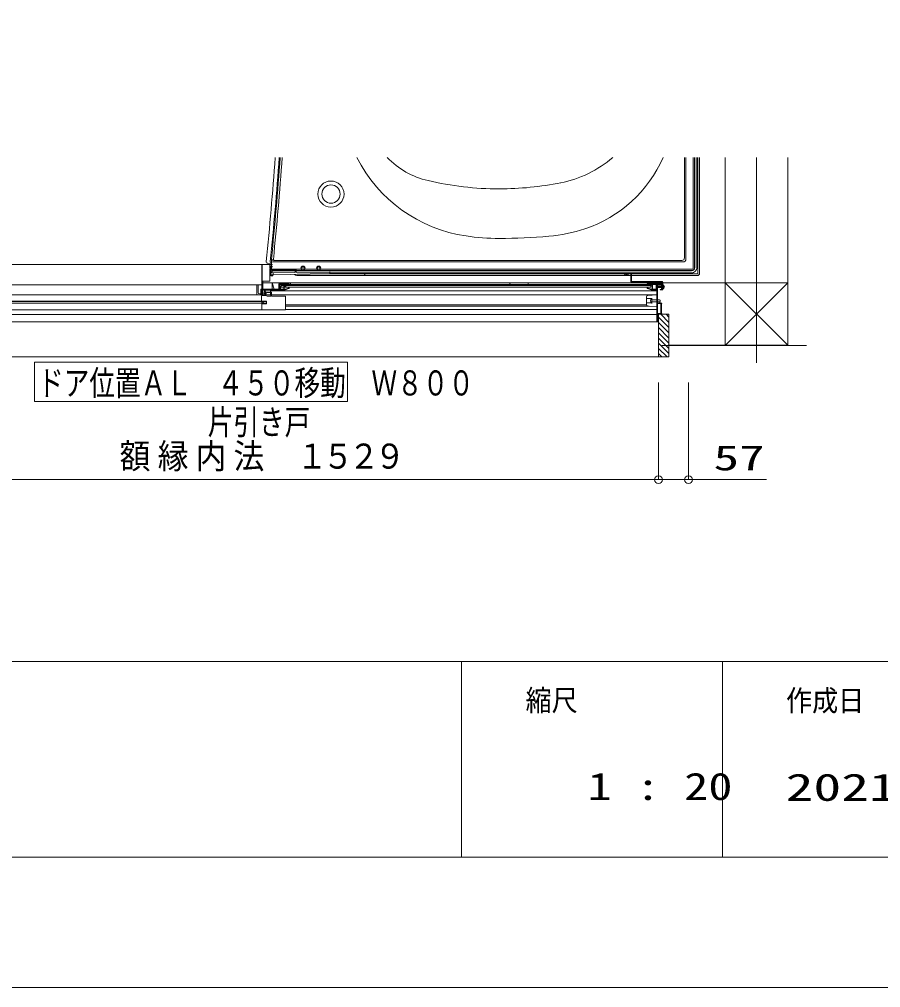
# Model space of a CAD drawing. Units: millimetres on the paper. Extents: x -305 to 305, y -152 to 152.
# Drawn here: x -29.9 to 36.1, y -148.5 to -74.2 of the extents above; entities that cross this region are included whole.
import ezdxf
from ezdxf.enums import TextEntityAlignment as Align

# ---------------------------------------------------------------- set-up
doc = ezdxf.new("R2010")
doc.units = ezdxf.units.MM
doc.linetypes.add('LONG_CHAIN', pattern=[21, 18, -1, 1, -1])
for name, color, linetype, lineweight in [('0-0_0', 7, 'Continuous', 9), ('0-1_VIEW0001', 7, 'Continuous', 9), ('0-2_1図面枠', 7, 'Continuous', 9), ('0-3_図面枠', 3, 'Continuous', 9), ('0-4_DEFPOINTS', 7, 'Continuous', 9)]:
    doc.layers.add(name, color=color, linetype=linetype, lineweight=lineweight)
doc.styles.add('ＭＳ ゴシック', font='')
doc.styles.get('ＭＳ ゴシック').set_extended_font_data('MS Gothic')

# ---------------------------------------------------------------- blocks, each defined once
blk = doc.blocks.new('_ORIGIN')
at = {"layer": '0-0_0'}
blk.add_line((0, 0), (-1, 0), dxfattribs=at)
blk.add_circle((0, 0), 0.5, dxfattribs=at)

msp = doc.modelspace()

# ---------------------------------------------------------------- linework, layer by layer
at = {"layer": '0-0_0'}
for p, q in [((3.983, -123.498), (3.983, -138.498)), ((23.983, -123.498), (23.983, -138.498))]:
    msp.add_line(p, q, dxfattribs=at)
at = {"layer": '0-1_VIEW0001'}
for p, q in [((21.076, -92.538), (21.076, -84.844)), ((21.183, -92.645), (21.183, -84.844)), ((21.743, -93.285), (21.743, -84.844)), ((21.849, -93.27), (21.849, -84.844)), ((21.863, -93.285), (21.863, -84.844)), ((22.023, -93.285), (22.023, -84.844)), ((22.103, -84.844), (22.103, -93.045)), ((22.103, -93.725), (22.103, -84.844)), ((22.231, -93.725), (22.231, -84.844)), ((24.183, -84.844), (24.183, -99.244)), ((28.983, -84.844), (28.983, -99.244)), ((-10.577, -93.418), (-10.577, -92.643)), ((-10.436, -92.738), (-10.577, -92.643)), ((20.876, -92.738), (-10.347, -92.738)), ((-40.477, -93.045), (-10.577, -93.045)), ((-10.617, -93.045), (-40.477, -93.045)), ((-11.317, -93.045), (-40.477, -93.045)), ((-11.317, -93.045), (-11.317, -95.005)), ((-10.737, -93.045), (-11.285, -93.045)), ((-10.858, -92.955), (-10.55, -92.957)), ((-10.697, -93.165), (-10.617, -93.165)), ((-10.617, -93.163), (-10.617, -93.164)), ((-10.617, -93.164), (-10.617, -93.22)), ((-10.617, -93.22), (-10.617, -93.536)), ((-10.617, -93.536), (-10.617, -93.615)), ((-10.563, -93.445), (-10.577, -93.418)), ((-10.563, -93.405), (-10.563, -92.925)), ((-10.563, -93.445), (-10.563, -93.405)), ((-8.295, -93.405), (-10.563, -93.405)), ((-8.722, -93.445), (-10.563, -93.445)), ((20.983, -92.845), (-10.483, -92.845)), ((-8.757, -93.525), (-10.458, -93.554)), ((-8.8, -93.505), (-8.757, -93.504)), ((-8.757, -93.505), (-8.757, -93.525)), ((-8.757, -93.525), (-8.757, -93.652)), ((-8.662, -93.51), (-8.677, -93.525)), ((21.623, -93.525), (-8.677, -93.525)), ((-8.677, -93.605), (-8.677, -93.525)), ((-8.662, -93.51), (-8.662, -93.505)), ((21.609, -93.51), (-8.662, -93.51)), ((-7.095, -93.405), (-8.018, -93.405)), ((21.623, -93.405), (-6.818, -93.405)), ((22.023, -92.925), (22.103, -92.925)), ((22.023, -93.045), (22.103, -93.045)), ((-10.697, -93.765), (-10.617, -93.765)), ((-10.629, -93.765), (-10.632, -93.925)), ((-10.503, -93.925), (-10.632, -93.925)), ((-10.617, -93.615), (-10.617, -93.684)), ((-10.617, -93.663), (-10.537, -93.67)), ((-10.617, -93.845), (-10.617, -93.684)), ((-10.617, -93.845), (-6.097, -93.766)), ((-10.457, -93.842), (-10.617, -93.845)), ((-10.537, -93.682), (-10.537, -93.621)), ((-8.757, -93.652), (-10.537, -93.682)), ((-10.463, -93.842), (-10.463, -93.886)), ((-10.457, -93.842), (-10.457, -93.681)), ((-8.753, -93.864), (-8.754, -93.812)), ((-3.417, -93.893), (-8.637, -93.893)), ((21.623, -93.685), (-8.597, -93.685)), ((-6.097, -93.766), (-6.097, -93.608)), ((-6.097, -93.765), (16.485, -93.765)), ((-3.464, -93.765), (-3.442, -93.788)), ((-3.417, -93.893), (-3.418, -93.843)), ((-3.417, -93.893), (-3.417, -93.845)), ((-3.417, -93.893), (16.959, -93.893)), ((-3.337, -93.765), (16.485, -93.765)), ((16.443, -93.685), (16.959, -93.685)), ((16.443, -93.749), (16.443, -93.685)), ((16.959, -93.749), (16.443, -93.749)), ((16.483, -93.749), (16.487, -93.794)), ((16.533, -93.749), (16.533, -93.685)), ((16.557, -93.749), (16.557, -93.685)), ((16.623, -93.899), (16.623, -93.685)), ((16.623, -93.79), (16.623, -93.685)), ((16.689, -93.749), (16.689, -93.685)), ((16.713, -93.749), (16.713, -93.685)), ((16.763, -93.749), (16.76, -93.794)), ((16.762, -93.765), (16.959, -93.765)), ((16.762, -93.765), (16.959, -93.765)), ((16.959, -94.341), (16.959, -93.749)), ((17.023, -93.765), (21.383, -93.765)), ((17.023, -93.765), (22.063, -93.765)), ((17.023, -93.893), (22.063, -93.893)), ((21.263, -93.685), (21.263, -93.765)), ((21.383, -93.685), (21.383, -93.765)), ((-11.697, -94.613), (-40.477, -94.613)), ((-11.697, -94.605), (-11.657, -94.605)), ((-11.697, -94.655), (-11.697, -94.605)), ((-11.697, -95.373), (-11.697, -94.655)), ((-11.626, -94.613), (-11.317, -94.613)), ((-11.597, -94.665), (-11.597, -95.186)), ((-11.379, -94.935), (-11.362, -94.925)), ((-11.379, -95.373), (-11.379, -94.935)), ((-11.362, -94.925), (-11.349, -94.925)), ((-11.317, -95.005), (-9.937, -95.005)), ((-11.297, -94.922), (-11.297, -94.809)), ((-11.297, -94.922), (-11.297, -94.926)), ((19.343, -94.444), (-11.249, -94.444)), ((-10.657, -95.005), (-10.657, -95.373)), ((-10.373, -94.937), (-10.517, -94.444)), ((-10.516, -94.444), (-10.516, -94.937)), ((-9.237, -94.525), (-9.985, -94.525)), ((-9.957, -94.985), (-9.957, -94.957)), ((-9.945, -94.985), (-9.945, -94.644)), ((-9.777, -94.589), (-9.937, -95.005)), ((18.483, -94.781), (-9.85, -94.781)), ((18.483, -94.653), (-9.801, -94.653)), ((18.223, -94.589), (-9.777, -94.589)), ((-9.629, -94.628), (-9.629, -94.605)), ((-9.612, -94.661), (-9.627, -94.634)), ((-9.625, -94.687), (-9.614, -94.675)), ((-9.617, -94.593), (-9.616, -94.593)), ((-9.605, -94.599), (-9.573, -94.658)), ((-9.572, -94.685), (-9.589, -94.702)), ((-9.581, -94.693), (-9.581, -94.706)), ((-9.556, -94.661), (-9.575, -94.679)), ((-9.575, -94.726), (-9.558, -94.755)), ((-9.569, -94.673), (-9.569, -94.676)), ((-9.521, -94.747), (-9.543, -94.711)), ((-9.541, -94.696), (-9.52, -94.675)), ((-9.541, -94.765), (-9.532, -94.765)), ((-9.245, -94.894), (-9.525, -94.981)), ((-9.477, -94.653), (-9.477, -94.781)), ((-9.289, -94.787), (-9.289, -94.785)), ((-9.256, -94.824), (-9.285, -94.795)), ((-9.277, -94.633), (-9.277, -94.653)), ((-9.277, -94.773), (-9.262, -94.773)), ((-9.257, -94.569), (-9.257, -94.613)), ((-9.253, -94.777), (-9.22, -94.81)), ((-9.217, -94.653), (-9.217, -94.545)), ((-9.217, -94.818), (-9.217, -94.856)), ((-9.116, -94.444), (-9.116, -94.589)), ((7.726, -94.589), (7.683, -94.444)), ((7.684, -94.444), (7.684, -94.589)), ((9.084, -94.444), (9.084, -94.589)), ((19.343, -94.405), (17.023, -94.405)), ((18.223, -94.653), (18.223, -94.545)), ((18.223, -94.818), (18.223, -94.856)), ((18.26, -94.777), (18.227, -94.81)), ((18.243, -94.525), (19.343, -94.525)), ((18.252, -94.894), (18.532, -94.981)), ((18.259, -94.85), (18.259, -94.833)), ((18.263, -94.569), (18.263, -94.613)), ((18.263, -94.824), (18.292, -94.795)), ((18.283, -94.773), (18.268, -94.773)), ((18.543, -94.947), (18.268, -94.861)), ((18.283, -94.633), (18.283, -94.653)), ((18.295, -94.787), (18.295, -94.785)), ((18.483, -94.653), (18.483, -94.781)), ((18.523, -94.667), (18.523, -94.667)), ((18.556, -94.985), (18.963, -94.985)), ((18.575, -94.673), (18.575, -94.676)), ((18.612, -94.599), (18.579, -94.658)), ((18.579, -94.685), (18.596, -94.702)), ((18.619, -94.661), (18.634, -94.634)), ((18.632, -94.687), (18.621, -94.675)), ((18.623, -94.593), (18.622, -94.593)), ((18.635, -94.628), (18.635, -94.605)), ((18.951, -94.936), (18.951, -94.644)), ((18.963, -94.973), (18.963, -94.957)), ((19.558, -94.753), (18.97, -94.753)), ((19.048, -94.687), (19.007, -94.747)), ((19.068, -94.753), (19.007, -94.747)), ((19.007, -94.747), (19.007, -94.759)), ((19.068, -94.753), (19.007, -94.753)), ((19.048, -94.819), (19.007, -94.759)), ((19.022, -94.759), (19.007, -94.759)), ((19.022, -94.759), (19.182, -94.807)), ((19.379, -94.687), (19.048, -94.687)), ((19.048, -94.819), (19.379, -94.819)), ((19.068, -94.753), (19.184, -94.787)), ((19.139, -94.774), (19.139, -94.687)), ((19.139, -94.819), (19.139, -94.794)), ((19.343, -94.989), (19.343, -94.405)), ((19.343, -94.537), (19.343, -94.973)), ((19.407, -94.667), (19.343, -94.667)), ((19.407, -94.847), (19.343, -94.847)), ((19.407, -94.989), (19.343, -94.989)), ((19.379, -94.822), (19.379, -94.667)), ((19.387, -94.822), (19.379, -94.822)), ((19.388, -94.684), (19.38, -94.684)), ((19.407, -94.989), (19.407, -94.405)), ((28.985, -94.444), (19.407, -94.444)), ((19.407, -94.613), (19.452, -94.617)), ((19.407, -94.893), (19.452, -94.889)), ((24.183, -94.442), (28.985, -99.244)), ((28.985, -94.444), (24.183, -99.245)), ((-10.617, -95.373), (-40.337, -95.373)), ((-11.477, -95.306), (-11.379, -95.306)), ((-11.337, -95.888), (-11.337, -95.46)), ((-11.327, -95.442), (-11.299, -95.427)), ((-11.293, -95.425), (-11.02, -95.425)), ((-11.221, -95.285), (-11.221, -95.245)), ((-10.977, -95.285), (-11.101, -95.285)), ((-11.014, -95.427), (-10.915, -95.483)), ((-10.909, -95.485), (-10.629, -95.485)), ((-10.897, -95.193), (-10.897, -95.177)), ((-10.885, -95.165), (-10.617, -95.165)), ((-10.629, -95.205), (-10.885, -95.205)), ((-10.657, -95.053), (18.963, -95.053)), ((-10.617, -95.473), (-10.617, -95.217)), ((-10.577, -95.205), (-10.577, -95.473)), ((-10.577, -95.373), (18.943, -95.373)), ((-10.565, -95.485), (-9.537, -95.485)), ((-9.497, -95.525), (-9.497, -96.485)), ((18.163, -96.132), (18.163, -95.518)), ((18.163, -95.665), (18.563, -95.665)), ((18.963, -95.365), (18.256, -95.418)), ((18.563, -95.825), (18.563, -95.625)), ((18.963, -95.745), (18.563, -95.745)), ((18.619, -95.745), (19.147, -95.745)), ((18.963, -95.365), (18.963, -96.285)), ((19.147, -95.745), (19.203, -95.773)), ((19.203, -95.773), (19.203, -95.877)), ((-11.305, -96.525), (-41.705, -96.525)), ((-40.337, -95.845), (-11.305, -95.845)), ((-10.993, -95.888), (-40.241, -95.888)), ((-40.201, -96.008), (-11.305, -96.008)), ((-9.537, -96.525), (-11.325, -96.525)), ((-11.305, -95.845), (-11.305, -96.525)), ((-11.305, -95.969), (-11.305, -96.025)), ((-11.305, -96.489), (-11.305, -96.036)), ((-10.957, -96.069), (-11.305, -96.069)), ((-11.301, -95.853), (-10.957, -95.853)), ((-11.299, -96.026), (-11.287, -96.019)), ((-11.281, -96.017), (-11.281, -96.017)), ((-11.273, -96.025), (-11.273, -96.029)), ((-11.253, -96.049), (-11.195, -96.049)), ((-11.19, -96.048), (-11.16, -96.036)), ((-11.145, -96.033), (-10.993, -96.033)), ((-10.993, -96.033), (-10.993, -95.888)), ((-10.957, -95.853), (-10.957, -96.069)), ((-9.497, -96.128), (18.163, -96.128)), ((-9.497, -96.24), (18.358, -96.24)), ((-9.497, -96.485), (18.943, -96.485)), ((18.163, -95.985), (18.563, -95.985)), ((18.963, -96.285), (18.256, -96.232)), ((18.563, -96.025), (18.563, -95.825)), ((18.963, -95.905), (18.563, -95.905)), ((18.619, -95.905), (19.147, -95.905)), ((19.203, -95.877), (19.147, -95.905)), ((19.303, -96.041), (19.343, -96.041)), ((19.343, -96.017), (19.343, -96.041)), ((-40.434, -96.881), (18.963, -96.881)), ((19.083, -96.867), (19.083, -100.127)), ((19.083, -96.867), (19.883, -96.867)), ((19.883, -97.888), (19.083, -97.088)), ((19.883, -97.492), (19.259, -96.867)), ((19.883, -97.092), (19.659, -96.867)), ((19.883, -96.867), (19.883, -100.127)), ((-39.65, -97.445), (19.083, -97.445)), ((19.883, -98.288), (19.083, -97.488)), ((19.883, -98.688), (19.083, -97.888)), ((19.883, -99.088), (19.083, -98.288)), ((19.883, -99.484), (19.083, -98.684)), ((19.883, -99.88), (19.083, -99.08)), ((19.735, -100.127), (19.083, -99.476)), ((28.983, -99.244), (19.823, -99.244)), ((19.883, -100.127), (-42.857, -100.127)), ((19.339, -100.127), (19.083, -99.872)), ((-28.746, -103.546), (-28.746, -100.546)), ((-28.746, -100.546), (-4.746, -100.546)), ((-4.746, -103.546), (-4.746, -100.546)), ((19.083, -102.085), (19.083, -109.544)), ((19.083, -102.085), (19.083, -109.544)), ((21.383, -102.085), (21.383, -109.544)), ((-28.746, -103.546), (-4.746, -103.546)), ((18.483, -109.544), (-41.457, -109.544)), ((20.783, -109.544), (19.683, -109.544)), ((21.383, -109.544), (27.354, -109.544))]:
    msp.add_line(p, q, dxfattribs=at)
at = {"layer": '0-1_VIEW0001', "linetype": 'LONG_CHAIN'}
for p, q in [((26.583, -84.844), (26.583, -100.587)), ((30.434, -99.264), (19.343, -99.264))]:
    msp.add_line(p, q, dxfattribs=at)
at = {"layer": '0-1_VIEW0001'}
for points in [[(-11.285, -93.045), (-11.293, -93.049), (-11.297, -93.057)], [(-11.297, -93.057), (-11.297, -95.285), (-11.221, -95.285)], [(-10.697, -93.085), (-10.708, -93.057), (-10.737, -93.045)], [(-10.697, -94.285), (-10.697, -93.397), (-10.637, -93.397), (-10.637, -93.365), (-10.697, -93.365), (-10.697, -93.085)], [(-8.8, -93.505), (-8.886, -93.505), (-10.538, -93.533)], [(-10.737, -94.325), (-10.708, -94.313), (-10.697, -94.285)], [(19.343, -94.341), (17.023, -94.341), (17.023, -93.749)], [(-11.657, -94.605), (-11.65, -94.605), (-11.644, -94.606), (-11.632, -94.61), (-11.626, -94.613), (-11.616, -94.62), (-11.611, -94.625), (-11.603, -94.637), (-11.6, -94.643), (-11.598, -94.65)], [(-11.314, -95.373), (-11.314, -94.937), (-11.349, -94.925)], [(-11.221, -95.245), (-11.265, -95.245), (-11.265, -95.185), (-11.221, -95.185), (-11.221, -95.153), (-11.257, -95.153), (-11.257, -94.985), (-11.101, -94.985), (-11.101, -95.185), (-11.017, -95.185), (-11.017, -95.245), (-11.101, -95.245), (-11.101, -95.285)], [(-10.005, -94.545), (-10.005, -94.937), (-11.249, -94.937), (-11.249, -94.325), (-10.737, -94.325)], [(-10.977, -95.285), (-10.977, -95.145), (-11.061, -95.145), (-11.061, -94.985), (-9.549, -94.985)], [(-9.985, -94.525), (-9.999, -94.531), (-10.005, -94.545)], [(-9.957, -94.973), (-9.957, -94.569), (-9.553, -94.569), (-9.553, -94.652)], [(-9.949, -94.635), (-9.942, -94.595), (-9.909, -94.617)], [(-9.945, -94.644), (-9.946, -94.639), (-9.949, -94.635)], [(-9.909, -94.617), (-9.909, -94.949), (-9.629, -94.949), (-9.629, -94.695)], [(-9.629, -94.605), (-9.625, -94.597), (-9.617, -94.593)], [(-9.627, -94.634), (-9.628, -94.631), (-9.629, -94.628)], [(-9.629, -94.695), (-9.628, -94.69), (-9.625, -94.687)], [(-9.616, -94.593), (-9.61, -94.595), (-9.605, -94.599)], [(-9.614, -94.675), (-9.611, -94.669), (-9.612, -94.661)], [(-9.589, -94.702), (-9.592, -94.705), (-9.593, -94.71)], [(-9.593, -94.71), (-9.593, -94.949), (-9.549, -94.949)], [(-9.575, -94.679), (-9.579, -94.686), (-9.581, -94.693)], [(-9.581, -94.706), (-9.579, -94.717), (-9.575, -94.726)], [(-9.573, -94.658), (-9.57, -94.665), (-9.569, -94.673)], [(-9.569, -94.676), (-9.569, -94.681), (-9.572, -94.685)], [(-9.558, -94.755), (-9.551, -94.762), (-9.541, -94.765)], [(-9.553, -94.652), (-9.553, -94.657), (-9.556, -94.661)], [(-9.549, -94.949), (-9.542, -94.949), (-9.536, -94.947)], [(-9.525, -94.981), (-9.537, -94.984), (-9.549, -94.985)], [(-9.543, -94.711), (-9.544, -94.703), (-9.541, -94.696)], [(-9.536, -94.947), (-9.253, -94.859), (-9.253, -94.833)], [(-9.532, -94.765), (-9.521, -94.759), (-9.521, -94.747)], [(-9.52, -94.675), (-9.517, -94.672), (-9.517, -94.667)], [(-9.517, -94.667), (-9.517, -94.569), (-9.257, -94.569)], [(-9.289, -94.785), (-9.285, -94.777), (-9.277, -94.773)], [(-9.285, -94.795), (-9.288, -94.792), (-9.289, -94.787)], [(-9.257, -94.613), (-9.259, -94.619), (-9.265, -94.621), (-9.273, -94.625), (-9.277, -94.633)], [(-9.262, -94.773), (-9.257, -94.774), (-9.253, -94.777)], [(-9.253, -94.833), (-9.253, -94.828), (-9.256, -94.824)], [(-9.217, -94.856), (-9.224, -94.879), (-9.245, -94.894)], [(-9.217, -94.545), (-9.222, -94.531), (-9.237, -94.525)], [(-9.22, -94.81), (-9.217, -94.813), (-9.217, -94.818)], [(18.223, -94.545), (18.229, -94.531), (18.243, -94.525)], [(18.227, -94.81), (18.224, -94.813), (18.223, -94.818)], [(18.223, -94.856), (18.231, -94.879), (18.252, -94.894)], [(18.259, -94.833), (18.26, -94.828), (18.263, -94.824)], [(18.268, -94.861), (18.262, -94.857), (18.259, -94.85)], [(18.268, -94.773), (18.264, -94.774), (18.26, -94.777)], [(18.963, -97.445), (18.963, -94.569), (18.263, -94.569)], [(18.263, -94.613), (18.266, -94.619), (18.271, -94.621), (18.28, -94.625), (18.283, -94.633)], [(18.295, -94.785), (18.292, -94.777), (18.283, -94.773)], [(18.292, -94.795), (18.295, -94.792), (18.295, -94.787)], [(18.532, -94.981), (18.544, -94.984), (18.556, -94.985)], [(18.556, -94.949), (18.549, -94.949), (18.543, -94.947)], [(18.599, -94.71), (18.599, -94.949), (18.556, -94.949)], [(18.579, -94.658), (18.576, -94.665), (18.575, -94.673)], [(18.575, -94.676), (18.576, -94.681), (18.579, -94.685)], [(18.596, -94.702), (18.599, -94.705), (18.599, -94.71)], [(18.622, -94.593), (18.616, -94.595), (18.612, -94.599)], [(18.621, -94.675), (18.617, -94.669), (18.619, -94.661)], [(18.635, -94.605), (18.632, -94.597), (18.623, -94.593)], [(18.635, -94.695), (18.635, -94.69), (18.632, -94.687)], [(18.634, -94.634), (18.635, -94.631), (18.635, -94.628)], [(18.915, -94.617), (18.915, -94.949), (18.635, -94.949), (18.635, -94.695)], [(18.955, -94.635), (18.949, -94.595), (18.915, -94.617)], [(18.951, -94.644), (18.952, -94.639), (18.955, -94.635)], [(18.963, -94.957), (18.962, -94.951), (18.957, -94.947), (18.953, -94.942), (18.951, -94.936)], [(19.343, -94.985), (19.203, -94.985), (19.203, -94.953), (19.307, -94.953), (19.307, -94.569), (19.003, -94.569), (19.003, -96.005), (19.183, -96.005), (19.183, -95.965), (19.219, -95.965), (19.219, -96.005), (19.331, -96.005)], [(19.502, -94.671), (19.429, -94.707), (19.405, -94.753)], [(19.502, -94.835), (19.429, -94.799), (19.405, -94.753)], [(-11.477, -95.306), (-11.561, -95.271), (-11.597, -95.186)], [(-11.337, -95.46), (-11.334, -95.45), (-11.327, -95.442)], [(-11.299, -95.427), (-11.296, -95.425), (-11.293, -95.425)], [(-11.02, -95.425), (-11.017, -95.425), (-11.014, -95.427)], [(-10.915, -95.483), (-10.913, -95.485), (-10.909, -95.485)], [(-10.897, -95.177), (-10.893, -95.169), (-10.885, -95.165)], [(-10.885, -95.205), (-10.893, -95.202), (-10.897, -95.193)], [(-10.617, -95.217), (-10.62, -95.209), (-10.629, -95.205)], [(-10.629, -95.485), (-10.62, -95.482), (-10.617, -95.473)], [(-10.617, -95.165), (-10.588, -95.177), (-10.577, -95.205)], [(-10.577, -95.473), (-10.573, -95.482), (-10.565, -95.485)], [(-9.537, -95.485), (-9.508, -95.497), (-9.497, -95.525)], [(-11.305, -96.036), (-11.303, -96.03), (-11.299, -96.026)], [(-11.287, -96.019), (-11.284, -96.017), (-11.281, -96.017)], [(-11.281, -96.017), (-11.275, -96.019), (-11.273, -96.025)], [(-11.273, -96.029), (-11.267, -96.043), (-11.253, -96.049)], [(-11.195, -96.049), (-11.193, -96.049), (-11.19, -96.048)], [(-11.16, -96.036), (-11.152, -96.034), (-11.145, -96.033)], [(-9.497, -96.485), (-9.508, -96.513), (-9.537, -96.525)], [(19.303, -96.041), (19.303, -96.809), (19.343, -96.809), (19.343, -96.845), (19.003, -96.845), (19.003, -97.405), (19.083, -97.405), (19.083, -97.445)], [(19.331, -96.005), (19.34, -96.009), (19.343, -96.017)]]:
    msp.add_lwpolyline(points, dxfattribs=at)
msp.add_lwpolyline([(19.003, -96.041), (19.267, -96.041), (19.267, -96.809), (19.003, -96.809)], close=True, dxfattribs=at)
for centre, radius in [((-6.017, -87.645), 1), ((-6.017, -87.645), 0.7), ((-8.157, -93.325), 0.16), ((-8.157, -93.325), 0.09), ((-6.957, -93.325), 0.16), ((-6.957, -93.325), 0.09)]:
    msp.add_circle(centre, radius, dxfattribs=at)
for centre, radius, start, end in [((-329.817, -61.045), 320.42, 354.30831, 355.74053), ((-329.817, -61.045), 320.727, 354.31329, 355.74462), ((-329.817, -61.045), 320.8, 354.34726, 355.74559), ((-329.817, -61.045), 320.95, 354.34874, 355.74758), ((5.957, -79.778), 11.2, 206.89275, 261.67971), ((2.879, -80.383), 6.4, 224.17882, 256.84989), ((9.869, -78.149), 8.8, 281.23472, 310.46806), ((10.28, -80.822), 10, 288.46728, 336.28925), ((6.883, -63.245), 24, 256.84989, 269.99999), ((6.883, -63.245), 24, 270.00001, 281.32804), ((9.647, -78.925), 12, 274.95444, 288.46728), ((6.883, -73.445), 17.6, 261.67971, 270), ((6.883, -47.045), 44, 269.99999, 274.95444), ((-10.347, -92.658), 0.08, 174.34874, 270), ((20.876, -92.538), 0.2, 270, 0), ((20.983, -92.645), 0.2, 270, 0), ((-10.857, -92.835), 0.12, 174.30831, 269.5), ((-10.549, -92.837), 0.12, 174.31329, 269.5), ((-10.497, -93.163), 0.12, 91, 180), ((-10.497, -93.282), 0.12, 90.91362, 180), ((-10.497, -93.334), 0.12, 90.91362, 180), ((-10.537, -93.613), 0.08, 90.96524, 180), ((-10.483, -92.925), 0.08, 90, 180), ((-10.457, -93.621), 0.08, 90.96524, 180), ((-10.457, -93.634), 0.08, 90.96524, 180), ((-8.722, -93.505), 0.06, 0, 90), ((21.609, -93.27), 0.24, 270, 0), ((21.623, -93.285), 0.24, 270, 0.00001), ((21.623, -93.285), 0.4, 270, 0.00001), ((21.623, -93.285), 0.12, 270, 0.00001), ((-10.503, -93.885), 0.04, 270, 359), ((-8.637, -93.645), 0.248, 222.85141, 270), ((-8.597, -93.605), 0.08, 180, 270), ((-3.498, -93.845), 0.08, 1.01715, 90), ((-3.337, -93.845), 0.08, 90, 180), ((16.539, -93.789), 0.052, 185, 254.11915), ((16.623, -93.493), 0.36, 254.11915, 285.88085), ((16.708, -93.789), 0.052, 285.88085, 355), ((16.959, -93.749), 0.064, 0, 90), ((22.063, -93.725), 0.168, 270, 0.00001), ((22.063, -93.725), 0.04, 270, 0), ((-11.657, -94.665), 0.06, 0, 14.00739), ((17.023, -94.341), 0.064, 180, 270), ((19.182, -94.797), 0.0099, 270, 77.19096), ((19.343, -94.405), 0.064, 0, 90), ((19.387, -94.664), 0.02, 271.06262, 0), ((19.387, -94.842), 0.02, 0, 90), ((19.448, -94.669), 0.052, 15.88085, 85), ((19.448, -94.837), 0.052, 275, 344.11915), ((19.151, -94.753), 0.36, 344.11915, 15.88085), ((18.263, -95.518), 0.1, 94.28915, 180), ((18.631, -95.825), 0.168, 117.28096, 242.71904), ((18.557, -95.681), 0.0062, 0, 117.28096), ((-11.227, -96.007), 0.0865, 342.56118, 153.5989), ((18.263, -96.132), 0.1, 180, 265.71085), ((18.557, -95.969), 0.0062, 242.71904, 0)]:
    msp.add_arc(centre, radius, start, end, dxfattribs=at)
at = {"layer": '0-3_図面枠'}
msp.add_line((-291.017, -123.498), (108.983, -123.498), dxfattribs=at)
msp.add_lwpolyline([(-291.017, -138.498), (108.983, -138.498), (108.983, 138.502), (-291.017, 138.502)], close=True, dxfattribs=at)
at = {"layer": '0-4_DEFPOINTS'}
msp.add_line((118.983, -148.498), (-301.017, -148.498), dxfattribs=at)

# ---------------------------------------------------------------- block references
at = {"layer": '0-1_VIEW0001', "xscale": 0.6, "yscale": 0.6}
for p in [(19.083, -109.544), (21.383, -109.544)]:
    msp.add_blockref('_ORIGIN', p, dxfattribs=at)
at = {"layer": '0-1_VIEW0001', "xscale": 0.6, "yscale": 0.6, "rotation": 180}
msp.add_blockref('_ORIGIN', (19.083, -109.544), dxfattribs=at)

# ---------------------------------------------------------------- texts
at = {"layer": '0-1_VIEW0001', "style": 'ＭＳ ゴシック'}
for s, width, p in [('ドア位置ＡＬ\u3000４５０移動\u3000Ｗ８００', 0.75, (-28.461, -103.665)), ('片引き戸', 0.75, (-15.461, -106.662)), ('額', 0.9, (-22.205, -109.278)), ('縁', 0.9, (-19.297, -109.278)), ('内', 0.9, (-16.389, -109.278)), ('法', 0.9, (-13.481, -109.278)), ('１', 0.9, (-8.641, -109.278)), ('５', 0.9, (-6.653, -109.278)), ('２', 0.9, (-4.665, -109.278)), ('９', 0.9, (-2.677, -109.278)), ('57', 1.5, (23.299, -109.405))]:
    msp.add_text(s, height=1.921, dxfattribs=dict(at, width=width)).set_placement(p, align=Align.BOTTOM_LEFT)
at = {"layer": '0-2_1図面枠', "style": 'ＭＳ ゴシック'}
for s, height, width, p in [('縮尺', 1.628, 0.9, (8.896, -127.769)), ('作成日', 1.628, 0.9, (28.857, -127.788)), ('1 : 20', 2.092, 1.3, (13.65, -134.737)), ('2021/01/13', 2.089, 1.5, (28.822, -134.801))]:
    msp.add_text(s, height=height, dxfattribs=dict(at, width=width)).set_placement(p, align=Align.BOTTOM_LEFT)

doc.saveas('drawing.dxf')
